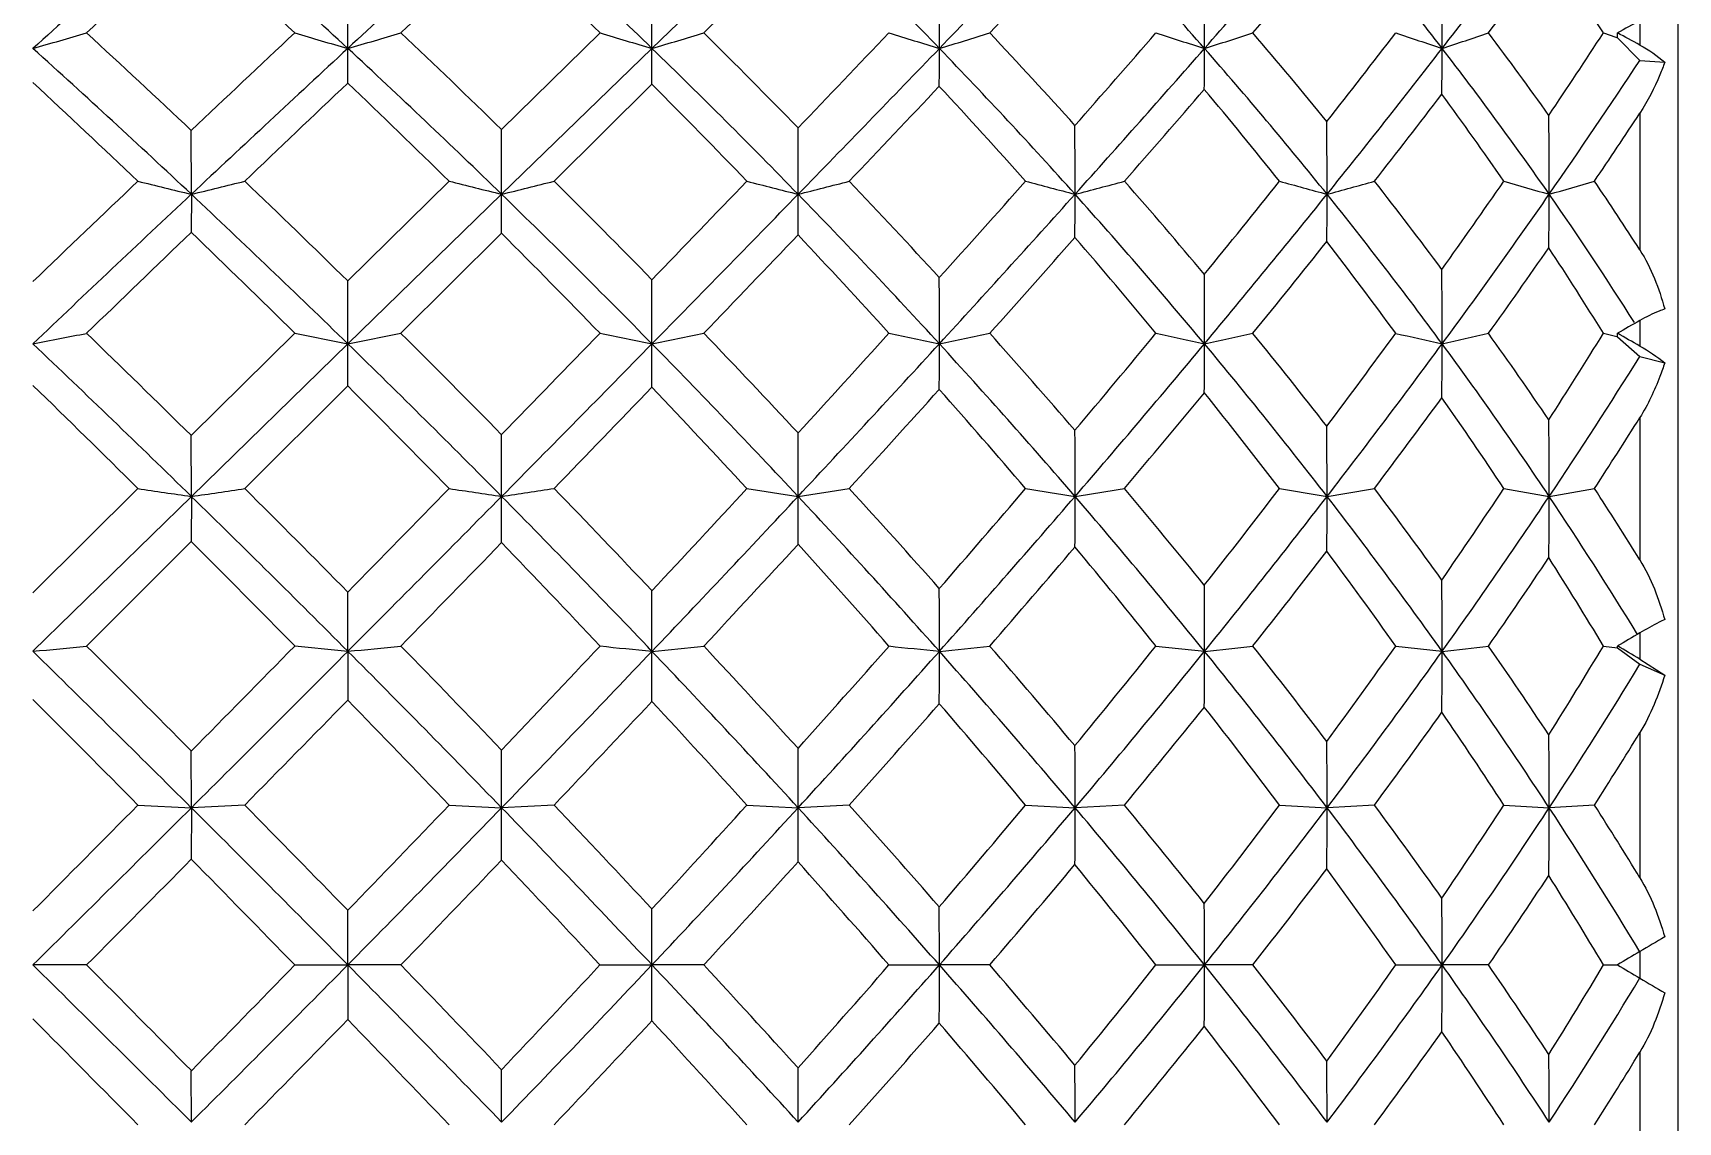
# Model space of a CAD drawing. Header units: millimetres. Extents: x 13495 to 14291, y -4366 to -3315.
# Drawn here: x 13905.293 to 13908.523, y -3555.797 to -3553.658 of the extents above; entities that cross this region are included whole.
import ezdxf

# ---------------------------------------------------------------- set-up
doc = ezdxf.new("R2010")
doc.units = ezdxf.units.MM
doc.header["$LTSCALE"] = 0.1
doc.layers.add('1', color=7, linetype='Continuous')

msp = doc.modelspace()

# ---------------------------------------------------------------- linework, layer by layer
at = {"layer": '1', "color": 7, "linetype": 'Continuous'}
for p, q in [((13908.523, -3559.913), (13908.523, -3551.063)), ((13906.5086, -3553.6882), (13906.7955, -3553.4106)), ((13906.7953, -3553.4748), (13906.6104, -3553.6577)), ((13905.9115, -3553.6882), (13905.9114, -3553.5602)), ((13908.448, -3553.6339), (13908.448, -3553.6816)), ((13906.2133, -3553.8475), (13906.4066, -3553.6577)), ((13906.2134, -3553.9746), (13906.5086, -3553.6882)), ((13908.3765, -3553.6577), (13908.401, -3553.6663)), ((13908.401, -3553.6663), (13908.4043, -3553.6675)), ((13908.401, -3553.6663), (13908.4043, -3553.6675)), ((13908.4043, -3553.6675), (13908.404, -3553.6577)), ((13908.4043, -3553.6675), (13908.448, -3553.7117)), ((13908.448, -3553.7117), (13908.4969, -3553.7154)), ((13906.5084, -3553.7587), (13906.3165, -3553.9489)), ((13908.448, -3553.8154), (13908.448, -3554.084)), ((13905.6043, -3553.9746), (13905.6042, -3553.8493)), ((13906.2134, -3553.9746), (13906.2133, -3553.8475)), ((13905.6043, -3553.9746), (13905.6042, -3554.0494)), ((13905.9114, -3554.1449), (13906.1103, -3553.9489)), ((13905.9115, -3554.2683), (13906.2134, -3553.9746)), ((13906.2133, -3554.0512), (13906.0155, -3554.2477)), ((13905.9115, -3554.2683), (13905.9114, -3554.1449)), ((13908.448, -3554.2226), (13908.448, -3554.2728)), ((13905.6042, -3554.4486), (13905.8074, -3554.2477)), ((13905.6043, -3554.568), (13905.9115, -3554.2683)), ((13908.3765, -3554.2477), (13908.4025, -3554.2539)), ((13908.4025, -3554.2539), (13908.4043, -3554.2543)), ((13908.4025, -3554.2539), (13908.4043, -3554.2543)), ((13908.4043, -3554.2543), (13908.404, -3554.2477)), ((13908.4043, -3554.2543), (13908.448, -3554.293)), ((13908.448, -3554.293), (13908.4969, -3554.3056)), ((13905.9114, -3554.3511), (13905.7091, -3554.5524)), ((13908.448, -3554.4131), (13908.448, -3554.6927)), ((13905.6043, -3554.568), (13905.6042, -3554.4486)), ((13906.2134, -3554.568), (13906.2133, -3554.4467)), ((13905.2932, -3554.757), (13905.4994, -3554.5524)), ((13905.2932, -3554.8722), (13905.6043, -3554.568)), ((13905.6043, -3554.568), (13905.6042, -3554.6568)), ((13905.6042, -3554.6568), (13905.3986, -3554.8618)), ((13905.9115, -3554.8722), (13905.9114, -3554.7557)), ((13908.448, -3554.8359), (13908.448, -3554.8876)), ((13905.9115, -3554.8722), (13905.9114, -3554.9682)), ((13907.498, -3554.8618), (13907.5933, -3554.8722)), ((13907.9687, -3554.8618), (13908.0599, -3554.8722)), ((13908.3765, -3554.8618), (13908.4043, -3554.8651)), ((13908.4043, -3554.8651), (13908.404, -3554.8618)), ((13908.4043, -3554.8651), (13908.448, -3554.8976)), ((13908.448, -3554.8876), (13908.4969, -3554.9187)), ((13908.448, -3554.8976), (13908.4969, -3554.9187)), ((13908.448, -3555.0317), (13908.448, -3555.3169)), ((13905.6043, -3555.1794), (13905.6042, -3555.068)), ((13905.4994, -3555.1741), (13905.6043, -3555.1794)), ((13905.7091, -3555.1741), (13905.6043, -3555.1794)), ((13906.1103, -3555.1741), (13906.2134, -3555.1794)), ((13906.3165, -3555.1741), (13906.2134, -3555.1794)), ((13906.6949, -3555.1741), (13906.7955, -3555.1794)), ((13906.8959, -3555.1741), (13906.7955, -3555.1794)), ((13907.242, -3555.1741), (13907.3392, -3555.1794)), ((13907.4362, -3555.1741), (13907.3392, -3555.1794)), ((13907.7406, -3555.1741), (13907.834, -3555.1794)), ((13907.927, -3555.1741), (13907.834, -3555.1794)), ((13908.181, -3555.1741), (13908.2701, -3555.1794)), ((13908.3589, -3555.1741), (13908.2701, -3555.1794)), ((13905.6043, -3555.1794), (13905.6042, -3555.2804)), ((13905.9115, -3555.488), (13905.9114, -3555.3808)), ((13908.448, -3555.4619), (13908.448, -3555.5141)), ((13905.3986, -3555.488), (13905.2932, -3555.488)), ((13905.8074, -3555.488), (13905.9115, -3555.488)), ((13905.9115, -3555.488), (13905.9114, -3555.5953)), ((13906.0155, -3555.488), (13905.9115, -3555.488)), ((13906.4066, -3555.488), (13906.5086, -3555.488)), ((13906.6104, -3555.488), (13906.5086, -3555.488)), ((13906.9739, -3555.488), (13907.0729, -3555.488)), ((13907.1716, -3555.488), (13907.0729, -3555.488)), ((13907.498, -3555.488), (13907.5933, -3555.488)), ((13907.6884, -3555.488), (13907.5933, -3555.488)), ((13907.9687, -3555.488), (13908.0599, -3555.488)), ((13908.1508, -3555.488), (13908.0599, -3555.488)), ((13908.3765, -3555.488), (13908.4043, -3555.488)), ((13908.448, -3555.6592), (13908.448, -3555.9444)), ((13905.6043, -3555.7967), (13905.6042, -3555.6957))]:
    msp.add_line(p, q, dxfattribs=at)
for centre, radius, start, end in [((13928.4291, -3579.2976), 34.5124, 131.403, 132.09513), ((13894.3428, -3566.1827), 17.0278, 47.20326, 48.59658), ((13945.7627, -3596.7285), 58.6565, 132.396122, 132.796762), ((13896.9711, -3563.5329), 13.707, 45.90787, 47.60163), ((13899.1184, -3561.3575), 11.0495, 43.95418, 45.98901), ((13849.1191, -3497.8131), 80.5026, 316.046181, 316.320001), ((13900.902, -3559.5581), 8.9011, 41.25874, 43.68141), ((13884.8358, -3533.7202), 30.2759, 318.73543, 319.43065), ((13902.3945, -3558.0687), 7.1614, 37.71077, 40.57475), ((13894.8975, -3543.5047), 16.6419, 322.27164, 323.47041), ((13929.7578, -3580.1378), 35.9801, 132.16781, 132.61124), ((13893.8092, -3566.436), 17.5282, 46.80358, 47.7077), ((13949.6, -3599.8116), 63.4806, 133.114885, 133.359937), ((13896.513, -3563.745), 14.1293, 45.55558, 46.64327), ((13851.6017, -3501.3082), 76.3446, 316.70923, 316.892678), ((13884.5363, -3533.8457), 30.4719, 319.44527, 319.86663), ((13894.4131, -3543.3123), 17.1975, 323.01799, 323.67884), ((13903.3827, -3556.9082), 5.9585, 33.05993, 34.90541), ((13852.82, -3553.6828), 53.6886, 359.99424, 0.13335), ((13871.8045, -3553.6841), 35.2683, 359.99323, 0.21125), ((13883.4279, -3553.6851), 24.1655, 359.99257, 0.32497), ((13891.1883, -3553.6857), 16.8716, 359.99157, 0.49927), ((13900.8547, -3538.1674), 16.143, 285.95905, 286.3482), ((13890.3802, -3570.1982), 22.2481, 46.82037, 47.90921), ((13890.4878, -3569.8669), 22.0243, 46.65792, 47.38921), ((13946.2293, -3596.7088), 59.0537, 133.19594, 133.466879), ((13948.7036, -3599.9058), 62.9859, 132.796086, 133.178141), ((13910.7691, -3536.9089), 17.4684, 253.49837, 253.85437), ((13879.7118, -3553.6908), 26.1997, 359.85682, 0.00554), ((13901.5398, -3538.5898), 15.7186, 286.14843, 286.54356), ((13894.1695, -3566.3707), 17.2835, 45.82546, 47.205), ((13894.3065, -3566.0572), 17.0543, 45.71961, 46.64062), ((13911.6676, -3536.2484), 18.1869, 253.18557, 253.52097), ((13890.6353, -3553.6902), 15.8733, 359.75303, 0.00722), ((13902.1326, -3538.9028), 15.4194, 286.48689, 286.88175), ((13896.9881, -3563.5148), 13.6821, 44.20848, 45.90618), ((13897.0601, -3563.3061), 13.5757, 44.1836, 45.29269), ((13831.8165, -3481.9598), 103.8711, 316.20699, 316.349461), ((13842.5132, -3491.4443), 89.6787, 315.791542, 316.046237), ((13912.6909, -3535.2758), 19.2504, 252.72354, 253.03187), ((13896.0902, -3553.69), 10.9827, 359.62124, 0.0092), ((13902.5989, -3539.0327), 15.3233, 286.97621, 287.36264), ((13899.2069, -3561.2719), 10.9264, 41.90217, 43.95314), ((13899.2295, -3561.1396), 10.9113, 41.99372, 43.29079), ((13880.6612, -3530.3222), 35.5635, 318.60277, 318.99184), ((13881.8882, -3531.1349), 34.1966, 318.09526, 318.73673), ((13913.9186, -3533.7538), 20.9139, 252.12133, 252.39554), ((13899.5023, -3553.6897), 8.091, 359.44031, 0.01032), ((13902.8749, -3538.8246), 15.5946, 287.61186, 287.97862), ((13901.0101, -3559.4638), 8.7576, 38.81345, 41.26071), ((13900.9935, -3559.3866), 8.8114, 39.08059, 40.5538), ((13892.7461, -3541.9689), 19.1926, 321.82275, 322.48064), ((13893.0247, -3542.0579), 19.0084, 321.17718, 322.27671), ((13915.5433, -3531.1595), 23.7391, 251.39273, 251.62487), ((13901.8345, -3553.6895), 6.2254, 359.18279, 0.01144), ((13902.844, -3537.9886), 16.5434, 288.37815, 288.71034), ((13902.4855, -3557.9997), 7.0472, 34.83138, 37.71969), ((13902.438, -3557.9594), 7.1513, 35.37218, 36.97942), ((13898.1913, -3547.0271), 12.1533, 326.0197, 326.93541), ((13898.2157, -3546.9762), 12.2502, 325.1599, 326.64489), ((13889.7198, -3570.5172), 22.8801, 46.39663, 47.1055), ((13952.899, -3603.2999), 68.2818, 133.483196, 133.717676), ((13893.629, -3566.6275), 17.7912, 45.44945, 46.34117), ((13896.5622, -3563.6933), 14.0579, 43.88047, 44.96643), ((13846.7072, -3496.6877), 83.0754, 316.427789, 316.604919), ((13898.8526, -3561.404), 11.2231, 41.62504, 42.91063), ((13881.6024, -3531.3191), 34.3437, 318.78237, 319.18085), ((13900.7007, -3559.5671), 9.0069, 38.59136, 40.07358), ((13892.382, -3541.7647), 19.751, 321.91042, 322.53683), ((13902.2026, -3558.0836), 7.2689, 34.66798, 36.32045), ((13897.7718, -3546.7832), 12.7841, 325.90818, 326.62788), ((13864.5921, -3553.9696), 42.2034, 359.9932, 0.16998), ((13879.0412, -3553.9699), 28.298, 359.9905, 0.2642), ((13888.2803, -3553.9702), 19.5536, 359.98706, 0.40567), ((13893.8517, -3553.9746), 14.4184, 0.00015, 0.61587), ((13949.6636, -3600.3204), 64.0374, 133.603449, 133.85875), ((13951.0174, -3602.373), 66.3684, 133.177371, 133.54671), ((13910.2397, -3534.7947), 19.7321, 256.09971, 256.41325), ((13901.3112, -3536.2108), 18.2752, 283.58647, 283.92469), ((13890.0848, -3570.5141), 22.6806, 45.74848, 46.82228), ((13890.3096, -3570.0539), 22.2826, 45.55867, 46.283), ((13911.0936, -3534.1196), 20.4459, 255.89296, 256.19093), ((13881.4187, -3553.9751), 24.7948, 359.82393, 0.00107), ((13901.9567, -3536.664), 17.8263, 283.81523, 284.15644), ((13894.0995, -3566.4416), 17.3831, 44.4505, 45.82305), ((13894.3119, -3566.0545), 17.0486, 44.32394, 45.23994), ((13826.7928, -3477.1086), 110.8548, 315.980194, 316.119082), ((13836.6439, -3485.7346), 97.867, 315.55098, 315.791385), ((13912.0352, -3533.2127), 21.4129, 255.55819, 255.83598), ((13890.7479, -3553.9763), 16.0476, 359.72111, 0.00623), ((13902.4958, -3536.9469), 17.5622, 284.17175, 284.50968), ((13897.0757, -3563.429), 13.5595, 42.49986, 44.20692), ((13897.1391, -3563.2312), 13.4668, 42.47013, 43.57226), ((13877.1757, -3527.2301), 40.2229, 318.01182, 318.37374), ((13878.9982, -3528.5425), 38.0789, 317.49978, 318.09643), ((13913.114, -3531.8812), 22.8356, 255.09936, 255.35169), ((13896.0447, -3553.9773), 11.2945, 359.5829, 0.01365), ((13902.8857, -3536.9463), 17.6011, 284.65651, 284.98299), ((13899.3919, -3561.1064), 10.6781, 39.81999, 41.90416), ((13899.3427, -3561.0386), 10.7596, 39.93363, 41.21705), ((13890.2274, -3539.9714), 22.4072, 320.80479, 321.4062), ((13891.0114, -3540.4404), 21.591, 320.17475, 321.18239), ((13914.4495, -3529.7183), 25.1423, 254.52386, 254.74442), ((13899.4913, -3553.978), 8.3427, 359.38631, 0.02321), ((13903.0448, -3536.4253), 18.1911, 285.26403, 285.56797), ((13901.2438, -3559.2774), 8.4587, 36.31191, 38.82233), ((13901.1137, -3559.2889), 8.6566, 36.64517, 38.08779), ((13896.3916, -3545.7941), 14.335, 324.48188, 325.32808), ((13896.8458, -3546.0228), 13.9193, 323.6735, 325.16029), ((13916.3078, -3525.8861), 29.2159, 253.84931, 254.03111), ((13901.5348, -3553.9742), 6.7352, 359.10249, 359.99661), ((13902.8204, -3534.9401), 19.7993, 285.97674, 286.24425), ((13902.6269, -3557.9006), 6.8745, 32.3078, 34.82704), ((13902.5651, -3557.8701), 6.996, 32.76369, 34.08947), ((13954.505, -3604.9813), 70.607, 133.834491, 134.066305), ((13889.3243, -3570.9315), 23.453, 45.34693, 46.04037), ((13893.48, -3566.7735), 17.9998, 44.09789, 44.97503), ((13841.069, -3491.3191), 90.8607, 316.165114, 316.333781), ((13896.6296, -3563.626), 13.9627, 42.1962, 43.27567), ((13879.1322, -3529.1437), 37.6353, 318.16158, 318.54491), ((13899.0601, -3561.2204), 10.9461, 39.5689, 40.85863), ((13890.7156, -3540.4442), 21.8772, 320.87951, 321.48564), ((13900.9844, -3559.3441), 8.646, 36.11822, 37.61186), ((13896.4637, -3545.8834), 14.3719, 324.40929, 325.22859), ((13902.4657, -3557.9041), 6.9503, 31.74138, 33.38438), ((13873.9246, -3554.2644), 33.1483, 359.99318, 0.2179), ((13884.6995, -3554.2654), 22.8939, 359.99266, 0.33387), ((13891.8985, -3554.2661), 16.1614, 359.99189, 0.51011), ((13856.3252, -3554.2632), 50.1834, 359.99414, 0.13793), ((13901.0431, -3532.3359), 22.3405, 280.96696, 281.2422), ((13883.4818, -3577.2175), 31.6608, 45.67431, 46.45596), ((13883.6494, -3576.7177), 31.2719, 45.40716, 45.93393), ((13910.5594, -3530.5773), 24.1426, 258.64831, 258.90034), ((13867.2229, -3554.2716), 38.6886, 359.88217, 0.00478), ((13901.7293, -3532.9542), 21.7206, 281.10145, 281.3812), ((13890.0465, -3570.5542), 22.7361, 44.6778, 45.74986), ((13890.2226, -3570.1422), 22.4065, 44.46609, 45.18358), ((13815.4897, -3466.1471), 126.6001, 315.775781, 315.901329), ((13831.1698, -3480.3645), 105.5354, 315.322507, 315.550867), ((13911.4357, -3529.6879), 25.0693, 258.4276, 258.66546), ((13883.293, -3554.2709), 23.2156, 359.79577, 0.00635), ((13902.3301, -3533.4344), 21.2488, 281.34092, 281.62099), ((13894.2743, -3566.2697), 17.138, 43.06207, 44.44922), ((13894.3356, -3566.0332), 17.0168, 42.92835, 43.83507), ((13874.1116, -3524.4535), 44.3579, 317.46114, 317.80332), ((13876.3798, -3526.1432), 41.6303, 316.93791, 317.49988), ((13912.4248, -3528.3839), 26.4319, 258.0988, 258.31803), ((13891.2432, -3554.2706), 15.8297, 359.6845, 0.00829), ((13902.8122, -3533.6726), 21.0318, 281.68808, 281.96291), ((13897.3109, -3563.2133), 13.2404, 40.76402, 42.49916), ((13897.2996, -3563.0861), 13.2504, 40.74182, 41.83831), ((13888.5592, -3538.5968), 24.5688, 319.85118, 320.43002), ((13889.2597, -3538.9805), 23.8714, 319.2333, 320.17638), ((13913.5984, -3526.341), 28.5656, 257.66907, 257.86472), ((13896.1623, -3554.2703), 11.431, 359.5291, 0.00968), ((13903.1158, -3533.4542), 21.2903, 282.14054, 282.40232), ((13899.6302, -3560.9082), 10.3682, 37.69804, 39.82198), ((13899.5681, -3560.8515), 10.4665, 37.8435, 39.11976), ((13895.2882, -3544.9941), 15.6978, 323.05074, 323.87977), ((13895.5605, -3545.0796), 15.5134, 322.29301, 323.6792), ((13915.1344, -3522.8426), 32.2123, 257.14675, 257.3131), ((13899.4904, -3554.27), 8.5695, 359.30345, 0.01133), ((13903.1322, -3532.3807), 22.4354, 282.68774, 282.92589), ((13901.4482, -3559.1287), 8.206, 33.76427, 36.32022), ((13901.349, -3559.1153), 8.3641, 34.17045, 35.58887), ((13899.1051, -3548.5116), 10.9023, 327.19954, 328.25534), ((13899.1848, -3548.4929), 10.9293, 326.23027, 327.94765), ((13882.4803, -3577.7724), 32.6963, 45.2488, 45.75535), ((13889.2932, -3570.9642), 23.4981, 44.30112, 44.99101), ((13838.7487, -3489.0949), 94.0749, 315.908821, 316.07713), ((13893.7306, -3566.5299), 17.6503, 42.73414, 43.61892), ((13876.9307, -3527.1649), 40.5954, 317.57329, 317.94434), ((13896.8854, -3563.3939), 13.6173, 40.48762, 41.57322), ((13888.9686, -3539.011), 24.1369, 319.91763, 320.49907), ((13899.275, -3561.0429), 10.6674, 37.47699, 38.76195), ((13895.0698, -3544.8711), 16.0946, 323.0204, 323.81051), ((13901.1349, -3559.2341), 8.4596, 33.60163, 35.06336), ((13889.5929, -3554.5639), 18.241, 359.98698, 0.42), ((13894.637, -3554.5682), 13.6331, 0.00087, 0.63336), ((13898.8285, -3548.3555), 11.368, 326.96691, 327.80075), ((13868.0679, -3554.5633), 38.7277, 359.99304, 0.17744), ((13881.194, -3554.5636), 26.1453, 359.99034, 0.27486), ((13910.0732, -3524.1511), 30.7435, 261.44411, 261.64174), ((13901.4663, -3526.4011), 28.4693, 278.35745, 278.57065), ((13883.7424, -3576.6229), 31.139, 44.60718, 45.13495), ((13816.1687, -3466.7786), 125.6731, 315.569191, 315.698828), ((13910.9123, -3523.1173), 31.7998, 261.31462, 261.50266), ((13902.1148, -3527.1519), 27.7208, 278.50262, 278.71796), ((13890.4615, -3569.9124), 22.0751, 43.37074, 44.09161), ((13872.0259, -3522.522), 47.2006, 316.93289, 317.26545), ((13911.8311, -3521.7416), 33.2104, 261.10316, 261.27878), ((13902.6638, -3527.6528), 27.2305, 278.72728, 278.94097), ((13894.6035, -3565.7874), 16.6532, 41.51744, 42.42668), ((13886.6364, -3536.9607), 27.0936, 318.9628, 319.51137), ((13912.8746, -3519.7273), 35.2777, 260.81259, 260.97254), ((13903.0717, -3527.7245), 27.1807, 279.03323, 279.24024), ((13897.572, -3562.8535), 12.8922, 38.98748, 40.08197), ((13893.6227, -3543.7277), 17.7902, 321.7463, 322.52116), ((13914.1538, -3516.4456), 38.6427, 260.44696, 260.58725), ((13903.2608, -3526.9981), 27.9467, 279.41817, 279.61155), ((13899.8269, -3560.6515), 10.1395, 35.71725, 36.97843), ((13897.791, -3547.6482), 12.4748, 325.39847, 326.39558), ((13915.9175, -3510.6028), 44.6254, 260.01643, 260.13254), ((13903.0875, -3524.7886), 30.227, 279.87246, 280.04338), ((13901.6022, -3558.9456), 8.0593, 31.84975, 33.03159), ((13883.3484, -3577.3551), 31.8524, 44.89802, 45.6757), ((13827.1291, -3476.3677), 111.2188, 315.101255, 315.322043), ((13871.6091, -3554.5687), 34.6044, 359.85096, 0.00115), ((13890.1652, -3570.4358), 22.5684, 43.59994, 44.67596), ((13874.1763, -3524.0836), 44.6466, 316.40096, 316.93759), ((13884.6206, -3554.5702), 22.175, 359.76274, 0.00569), ((13894.5511, -3566.0105), 16.7588, 41.65361, 43.0609), ((13887.5955, -3537.5466), 26.068, 318.34614, 319.23481), ((13891.9543, -3554.5713), 15.385, 359.6426, 0.0123), ((13897.6744, -3562.9004), 12.7608, 38.98628, 40.76594), ((13894.1956, -3544.0268), 17.2373, 321.00995, 322.2991), ((13896.6876, -3554.5721), 11.1464, 359.46904, 0.02103), ((13900.0278, -3560.6027), 9.8668, 35.50576, 37.70617), ((13898.1907, -3547.8283), 12.125, 324.48348, 326.2306), ((13899.4982, -3554.5678), 8.7719, 359.21356, 359.99868), ((13901.7312, -3558.9392), 7.8653, 31.42034, 33.76252), ((13882.139, -3578.1171), 33.1814, 44.49576, 44.99402), ((13833.0632, -3483.5904), 101.9885, 315.667765, 315.827002), ((13889.2766, -3570.9747), 23.5173, 43.24764, 43.93056), ((13874.7499, -3525.1669), 43.5532, 317.01497, 317.37307), ((13893.9849, -3566.2931), 17.3028, 41.35047, 42.23746), ((13887.5295, -3537.7909), 26.0236, 319.00622, 319.57104), ((13897.2946, -3563.0466), 13.0806, 38.73555, 39.83604), ((13893.9592, -3544.0232), 17.4918, 321.71057, 322.4841), ((13899.7557, -3560.6794), 10.0647, 35.3117, 36.62235), ((13897.8924, -3547.7351), 12.491, 325.21169, 326.17534), ((13901.5702, -3558.949), 7.9392, 30.98541, 32.45776), ((13861.5796, -3554.8674), 44.929, 359.99392, 0.14576), ((13877.2162, -3554.8685), 29.8567, 359.993, 0.22959), ((13886.7949, -3554.8695), 20.7985, 359.99262, 0.35027), ((13893.2028, -3554.8701), 14.8571, 359.99211, 0.53202), ((13901.1632, -3512.6515), 42.4222, 275.58697, 275.7299), ((13869.7352, -3591.1894), 50.8263, 45.1124, 45.60519), ((13870.2588, -3590.1033), 49.7672, 44.74746, 45.08281), ((13812.1852, -3462.8716), 131.2528, 315.377375, 315.503749), ((13823.8502, -3473.1013), 115.8471, 314.886711, 315.10158), ((13910.4266, -3509.2912), 45.804, 264.21197, 264.34292), ((13901.8493, -3513.8679), 41.205, 275.65773, 275.80309), ((13883.6013, -3577.104), 31.496, 44.11551, 44.89905), ((13883.9183, -3576.4499), 30.8923, 43.8049, 44.33236), ((13869.1317, -3519.799), 51.1744, 316.43677, 316.75167), ((13872.2116, -3522.2124), 47.3598, 315.88529, 316.40065), ((13911.2875, -3507.6394), 47.4739, 264.09885, 264.2226), ((13875.6109, -3554.8753), 30.8977, 359.82296, 0.00574), ((13902.4553, -3514.8427), 40.2342, 275.78196, 275.92767), ((13890.6181, -3570.004), 21.9426, 42.5014, 43.59901), ((13890.6889, -3569.701), 21.7646, 42.26613, 42.98516), ((13885.0191, -3535.5395), 29.2466, 318.12265, 318.64926), ((13886.1592, -3536.269), 27.9904, 317.499, 318.34613), ((13912.2554, -3505.2201), 49.9218, 263.92691, 264.04117), ((13886.2261, -3554.875), 20.8468, 359.72506, 0.00762), ((13902.9474, -3515.3734), 39.7137, 275.9626, 276.10585), ((13895.021, -3565.5923), 16.1297, 40.2089, 41.65318), ((13894.9742, -3565.4624), 16.1601, 40.08102, 40.99381), ((13892.5485, -3542.8695), 19.1651, 320.50999, 321.26387), ((13893.0738, -3543.1194), 18.6801, 319.78897, 321.01174), ((13892.758, -3554.8746), 14.8353, 359.58663, 0.00915), ((13903.2684, -3515.0521), 40.0543, 276.19867, 276.33545), ((13898.109, -3562.5493), 12.2021, 37.15603, 38.98825), ((13897.9942, -3562.5148), 12.3509, 37.18967, 38.28922), ((13897.0279, -3547.1116), 13.4077, 323.69959, 324.68725), ((13897.3037, -3547.197), 13.2138, 322.83618, 324.48965), ((13897.1521, -3554.8743), 10.9078, 359.38259, 0.0111), ((13903.3156, -3513.1299), 42.0111, 276.48423, 276.60906), ((13900.3967, -3560.341), 9.4145, 33.24823, 35.51347), ((13900.2382, -3560.3586), 9.6346, 33.53342, 34.78747), ((13899.9087, -3549.7764), 9.8774, 327.82474, 329.01288), ((13900.0321, -3549.7783), 9.8507, 326.75003, 328.68855), ((13867.8293, -3592.4337), 52.9841, 44.68605, 45.00223), ((13830.4825, -3481.0638), 105.6, 315.428255, 315.584921), ((13882.4291, -3577.835), 32.7767, 43.73871, 44.23914), ((13873.5538, -3524.0521), 45.1882, 316.4711, 316.82572), ((13889.8888, -3570.3989), 22.6768, 42.17365, 42.87084), ((13886.3045, -3536.7202), 27.6505, 318.13336, 318.68506), ((13894.5012, -3565.8395), 16.6156, 39.93285, 40.8343), ((13892.8448, -3543.1337), 18.9178, 320.47142, 321.22339), ((13897.7024, -3562.7207), 12.5585, 36.93523, 38.04229), ((13896.9269, -3547.0524), 13.6735, 323.56027, 324.50402), ((13900.0558, -3560.4679), 9.6976, 33.08534, 34.38037), ((13895.9109, -3555.1797), 12.3592, 0.00174, 0.6652), ((13899.7526, -3549.6871), 10.2067, 327.47987, 328.42324), ((13852.4691, -3555.1755), 53.7443, 359.99591, 0.11667), ((13872.8211, -3555.1751), 33.9745, 359.99273, 0.18944), ((13884.2284, -3555.1753), 23.1109, 359.98999, 0.29234), ((13891.5381, -3555.1756), 16.2959, 359.98667, 0.44435), ((13814.1778, -3464.8485), 128.4459, 315.183505, 315.314143), ((13871.085, -3589.2849), 48.6042, 44.23118, 44.57212), ((13868.5685, -3519.25), 51.9608, 315.94515, 316.26135), ((13884.6122, -3575.7918), 29.936, 42.99309, 43.52928), ((13883.939, -3534.5592), 30.7052, 317.31035, 317.82614), ((13891.271, -3569.1771), 20.9814, 41.13839, 41.86672), ((13891.3785, -3541.8944), 20.6882, 319.34126, 320.06656), ((13895.4889, -3565.0327), 15.4896, 38.60852, 39.52857), ((13895.8973, -3546.2702), 14.817, 322.12363, 323.0637), ((13898.4524, -3562.1694), 11.7772, 35.34164, 36.43938), ((13898.9596, -3549.1658), 11.0061, 325.76987, 326.91317), ((13900.6644, -3560.0798), 9.1253, 31.46272, 32.51957), ((13821.9783, -3471.2231), 118.4988, 314.675204, 314.887082), ((13870.0229, -3590.9017), 50.4195, 44.61839, 45.11329), ((13870.9362, -3520.9747), 49.1369, 315.38089, 315.88437), ((13861.7093, -3555.1803), 44.5042, 359.86858, 0.00118), ((13884.0863, -3576.6327), 30.8198, 43.32024, 44.1142), ((13885.0332, -3535.2368), 29.5179, 316.68039, 317.49844), ((13878.4884, -3555.182), 28.3071, 359.79, 0.0053), ((13891.2085, -3569.4625), 21.1415, 41.37598, 42.50058), ((13892.0444, -3542.2499), 20.0276, 318.62425, 319.79067), ((13887.9119, -3555.1832), 19.4274, 359.68194, 0.01136), ((13895.6519, -3565.0596), 15.304, 38.71384, 40.21072), ((13896.368, -3546.4898), 14.3867, 321.28428, 322.84299), ((13893.9667, -3555.1841), 13.8673, 359.52395, 0.01951), ((13898.7348, -3562.0768), 11.4179, 35.2438, 37.16345), ((13899.3267, -3549.3159), 10.6941, 324.74954, 326.75037), ((13897.5733, -3555.1794), 10.6968, 359.28783, 359.99999), ((13900.8739, -3560.0283), 8.8439, 31.08274, 33.24888), ((13826.1845, -3476.8175), 111.642, 315.19723, 315.347214), ((13867.5322, -3592.7298), 53.4035, 44.21598, 44.52761), ((13871.8406, -3522.4253), 47.5507, 315.94761, 316.29145), ((13882.6454, -3577.6212), 32.4726, 42.96847, 43.46646), ((13885.1873, -3535.7153), 29.1532, 317.29417, 317.8329), ((13890.4506, -3569.8885), 21.9178, 41.07305, 41.77836), ((13891.9691, -3542.4041), 20.0575, 319.28336, 320.02165), ((13895.2133, -3565.2467), 15.689, 38.46279, 39.38743), ((13896.1943, -3546.5023), 14.5896, 321.98283, 322.91766), ((13898.4573, -3562.16), 11.6182, 35.04847, 36.19342), ((13899.102, -3549.2629), 10.9834, 325.474, 326.57938), ((13900.7176, -3560.0428), 8.9109, 30.73963, 32.0634), ((13889.5517, -3555.4857), 18.0416, 359.99247, 0.37608), ((13895.0001, -3555.4863), 13.0598, 359.99225, 0.56744), ((13868.1761, -3555.4837), 38.3325, 359.99355, 0.1578), ((13881.4243, -3555.4848), 25.6485, 359.99268, 0.2477), ((13916.0321, -3568.254), 14.8713, 120.44388, 120.66251), ((13821.9839, -3639.7472), 118.4908, 45.11287, 45.324763), ((13826.1843, -3634.1588), 111.6423, 44.652784, 44.802768), ((13867.5371, -3518.2507), 53.397, 315.47206, 315.78373), ((13870.023, -3520.0744), 50.4193, 314.88669, 315.38159), ((13870.9361, -3590.0014), 49.1371, 44.11557, 44.61905), ((13871.8418, -3588.5498), 47.5492, 43.70858, 44.05242), ((13882.6479, -3533.3569), 32.4694, 316.53311, 317.03115), ((13884.0868, -3534.3439), 30.819, 315.88584, 316.67982), ((13868.1841, -3555.4916), 38.3245, 359.84103, 0.00532), ((13885.0331, -3575.7394), 29.5181, 42.50156, 43.31961), ((13885.1878, -3575.2604), 29.1526, 42.16722, 42.70596), ((13890.4524, -3541.0892), 21.9154, 318.2216, 318.92698), ((13891.2087, -3541.5137), 21.1413, 317.49945, 318.62406), ((13881.4275, -3555.4912), 25.6454, 359.75211, 0.00715), ((13892.0443, -3568.7262), 20.0277, 40.20936, 41.37578), ((13891.9695, -3568.5717), 20.0571, 39.97855, 40.71686), ((13895.2144, -3545.7302), 15.6877, 320.61251, 321.53724), ((13895.652, -3545.9165), 15.304, 319.78928, 321.28616), ((13889.5532, -3555.4908), 18.0401, 359.62513, 0.00877), ((13896.368, -3564.4863), 14.3867, 37.15706, 38.71576), ((13896.1946, -3564.4736), 14.5893, 37.08262, 38.01746), ((13898.4579, -3548.8165), 11.6174, 323.80652, 324.95154), ((13898.7348, -3548.8992), 11.418, 322.83653, 324.75616), ((13895.0008, -3555.4905), 13.0591, 359.43572, 0.01093), ((13899.3269, -3561.6601), 10.6939, 33.25014, 35.25099), ((13899.1021, -3561.7131), 10.9832, 33.42063, 34.52602), ((13900.718, -3550.9336), 8.9105, 327.93651, 329.26036), ((13900.8737, -3550.9478), 8.8441, 326.7519, 328.91799), ((13916.0322, -3542.7219), 14.8714, 239.33749, 239.55612), ((13814.1919, -3646.1144), 128.4266, 44.686103, 44.81676), ((13871.0845, -3521.6911), 48.6046, 315.42821, 315.76915), ((13868.5684, -3591.7263), 51.961, 43.73878, 44.05498), ((13884.612, -3535.1844), 29.936, 316.4711, 317.00729), ((13883.9375, -3576.4181), 30.7071, 42.17378, 42.68953), ((13891.2709, -3541.7989), 20.9816, 318.13344, 318.86177), ((13891.3771, -3569.0826), 20.6899, 39.93308, 40.65833), ((13895.4888, -3545.9434), 15.4897, 320.47166, 321.39171), ((13895.896, -3564.7067), 14.8186, 36.93565, 37.87564), ((13898.4524, -3548.8066), 11.7772, 323.56071, 324.65847), ((13898.9588, -3561.8106), 11.0069, 33.08601, 34.22924), ((13900.6644, -3550.8963), 9.1253, 327.48036, 328.53721), ((13878.4834, -3555.7929), 28.3121, 359.99225, 0.20751), ((13887.9094, -3555.7931), 19.4298, 359.98942, 0.31882), ((13893.965, -3555.7933), 13.8689, 359.98609, 0.48164), ((13897.5745, -3555.7972), 10.6956, 0.00286, 0.71507), ((13861.6948, -3555.7933), 44.5186, 359.99563, 0.12818)]:
    msp.add_arc(centre, radius, start, end, dxfattribs=at)
for major_axis, ratio, start_param, end_param in [((7.5532, 4.2726), 0.187006, 1.465407, 1.471203), ((7.5553, -4.2851), 0.181865, 1.67358, 1.679377), ((7.5754, 4.3988), 0.125252, 1.498193, 1.50399), ((7.5769, -4.407), 0.12014, 1.64056, 1.646357), ((7.59, 4.4739), 0.063807, 1.533204, 1.539), ((7.5908, -4.4779), 0.058715, 1.605419, 1.611216), ((7.5954, 4.5), 0.002542, 1.56929, 1.575087), ((7.5954, -4.5), 0.002542, -1.575087, -1.56929)]:
    msp.add_ellipse((13908.448, -3555.488), major_axis=major_axis, ratio=ratio, start_param=start_param, end_param=end_param, dxfattribs=at)
for points in [[(13908.448, -3553.6816), (13908.4655, -3553.691), (13908.4821, -3553.7022), (13908.4969, -3553.7154)], [(13908.448, -3554.084), (13908.4707, -3554.1193), (13908.4853, -3554.1597), (13908.4969, -3554.1999)], [(13908.448, -3554.2728), (13908.4651, -3554.2825), (13908.4816, -3554.2933), (13908.4969, -3554.3056)], [(13908.448, -3554.6927), (13908.4704, -3554.7287), (13908.4851, -3554.7693), (13908.4969, -3554.8099)], [(13908.4969, -3554.9187), (13908.4847, -3554.9579), (13908.4695, -3554.9967), (13908.448, -3555.0317)], [(13908.448, -3555.3169), (13908.47, -3555.3527), (13908.4849, -3555.3928), (13908.4969, -3555.4331)], [(13908.4969, -3555.543), (13908.4849, -3555.5832), (13908.47, -3555.6233), (13908.448, -3555.6592)]]:
    msp.add_open_spline(points, degree=3, dxfattribs=at)
for points, knots in [([(13908.4969, -3553.7154), (13908.4939, -3553.7236), (13908.4803, -3553.7582), (13908.4637, -3553.7917), (13908.448, -3553.8154)], [0, 0, 0, 0, 0.236027, 1, 1, 1, 1]), ([(13908.4969, -3554.1999), (13908.4932, -3554.2012), (13908.4763, -3554.2075), (13908.4602, -3554.2157), (13908.448, -3554.2226)], [0, 0, 0, 0, 0.219258, 1, 1, 1, 1]), ([(13908.4969, -3554.3056), (13908.4939, -3554.3145), (13908.4806, -3554.3516), (13908.464, -3554.3877), (13908.448, -3554.4131)], [0, 0, 0, 0, 0.240406, 1, 1, 1, 1]), ([(13908.4969, -3554.8099), (13908.4932, -3554.8116), (13908.4766, -3554.8197), (13908.4604, -3554.8287), (13908.448, -3554.8359)], [0, 0, 0, 0, 0.222527, 1, 1, 1, 1])]:
    msp.add_open_spline(points, degree=3, knots=knots, dxfattribs=at)

doc.saveas('drawing.dxf')
